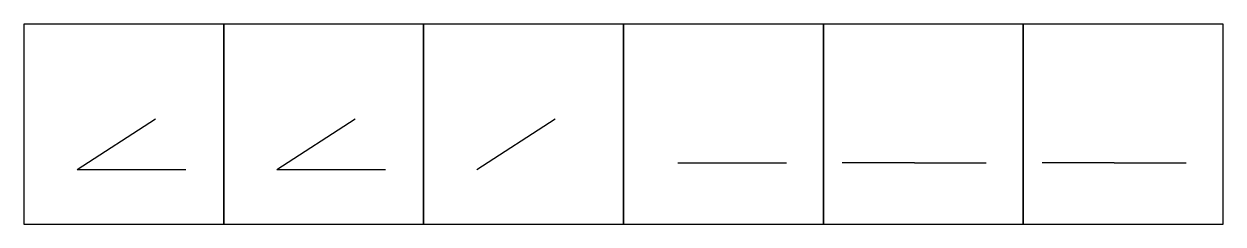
# Model space of a CAD drawing. Header units: inches. Extents: x 0 to 60000, y 0 to 10000.
import ezdxf

# ---------------------------------------------------------------- set-up
doc = ezdxf.new("R2010")
doc.units = ezdxf.units.IN
doc.header["$LTSCALE"] = 1000
doc.header["$MEASUREMENT"] = 0

msp = doc.modelspace()

# ---------------------------------------------------------------- linework, layer by layer
for p, q in [((2660, 2725), (6579, 5261)), ((12660, 2725), (16579, 5261)), ((22660, 2725), (26579, 5261)), ((22660, 2725), (26579, 5261)), ((32720, 3060), (38152, 3060)), ((32720, 3060), (38152, 3060)), ((44555, 3060), (40948, 3060)), ((44555, 3060), (48152, 3060)), ((54555, 3060), (50948, 3060)), ((54555, 3060), (58152, 3060)), ((2660, 2725), (8093, 2725)), ((12660, 2725), (18093, 2725))]:
    msp.add_line(p, q)
at = {"color": 5}
for points in [[(0, 0), (10000, 0), (10000, 10000), (0, 10000)], [(10000, 0), (20000, 0), (20000, 10000), (10000, 10000)], [(20000, 0), (30000, 0), (30000, 10000), (20000, 10000)], [(30000, 0), (40000, 0), (40000, 10000), (30000, 10000)], [(40000, 0), (50000, 0), (50000, 10000), (40000, 10000)], [(50000, 0), (60000, 0), (60000, 10000), (50000, 10000)]]:
    msp.add_lwpolyline(points, close=True, dxfattribs=at)

doc.saveas('drawing.dxf')
